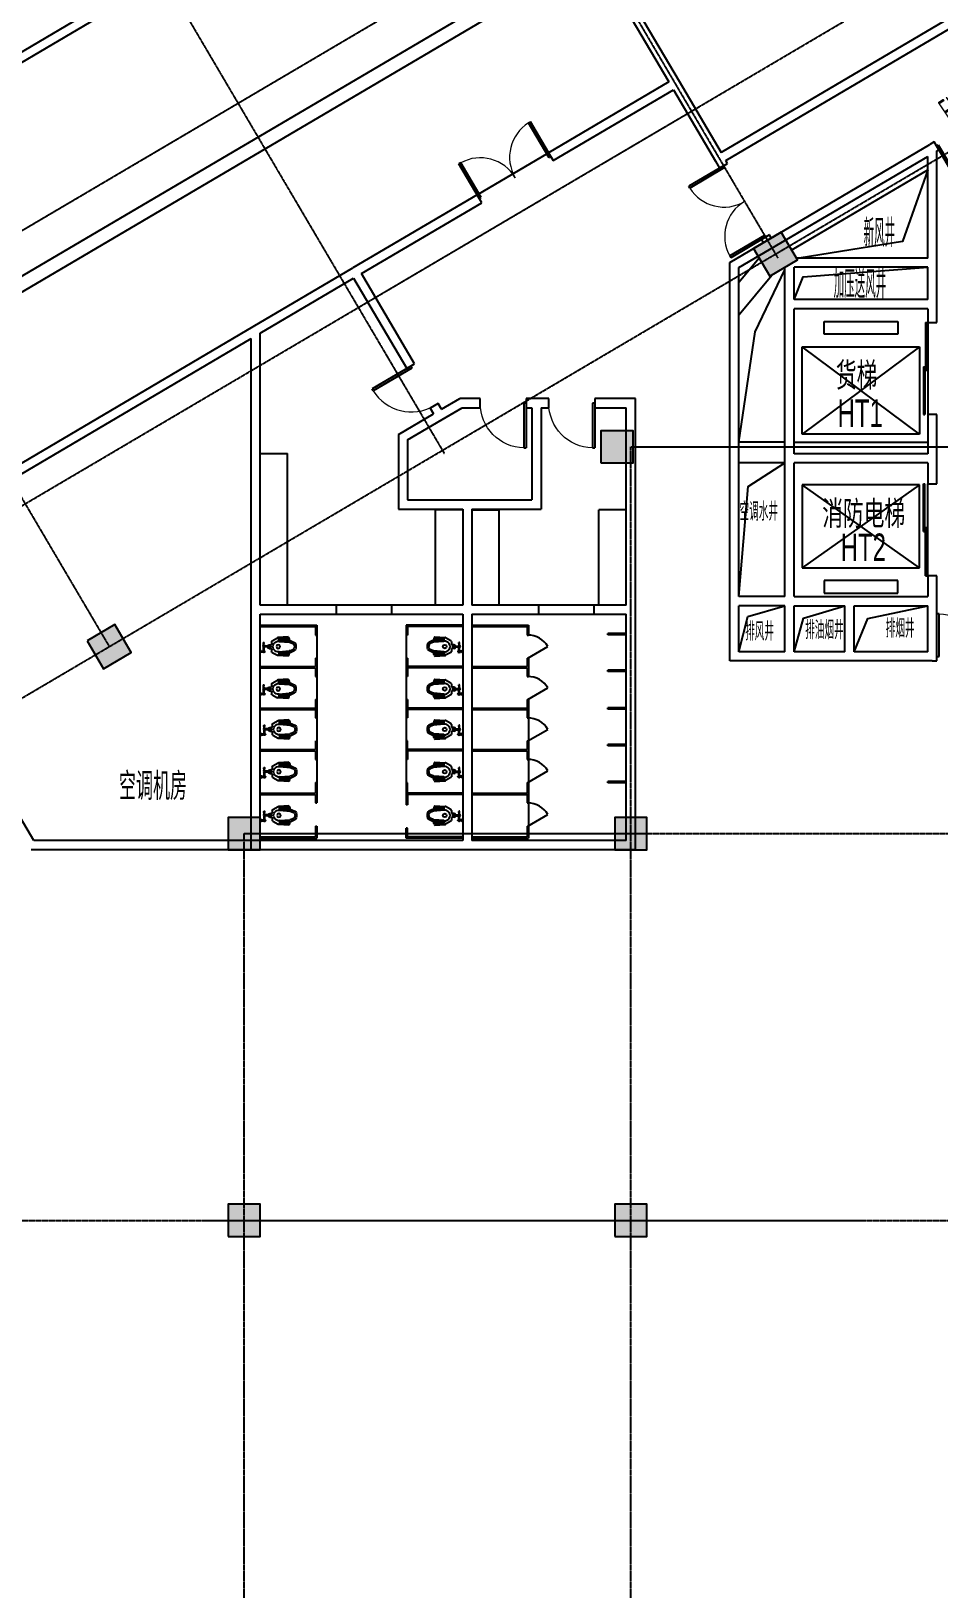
# Model space of a CAD drawing. Header units: metres. Extents: x -728143 to -282297, y 300383 to 505760.
# Drawn here: x -486837 to -467116, y 360524 to 394355 of the extents above; entities that cross this region are included whole.
import ezdxf
from ezdxf.enums import TextEntityAlignment as Align

# ---------------------------------------------------------------- set-up
doc = ezdxf.new("R2010")
doc.units = ezdxf.units.M
doc.linetypes.add('CENTER2', pattern=[2.541, 1.587, -0.318, 0.318, -0.318])
doc.linetypes.add('DASH', pattern=[0.35, 0.25, -0.1])
for name, color, linetype in [('11', 7, 'Continuous'), ('COLUMN', 2, 'Continuous'), ('DOTE', 251, 'CENTER2'), ('J-STAIR', 163, 'Continuous'), ('J-TEXT', 7, 'Continuous'), ('j-WINDOW_TEXT', 7, 'Continuous'), ('LVTRY', 6, 'Continuous'), ('LVTRY_WINDOW', 7, 'Continuous'), ('PUB_HATCH', 8, 'Continuous'), ('PUB_TEXT', 7, 'Continuous'), ('S-看线', 5, 'Continuous'), ('STAIR', 3, 'Continuous'), ('WALL', 2, 'Continuous'), ('WINDOW', 4, 'Continuous'), ('WINDOW_TEXT', 7, 'Continuous'), ('屋顶排水', 76, 'Continuous')]:
    doc.layers.add(name, color=color, linetype=linetype)
doc.styles.add('DIM_FONT', font='SIMHEI.TTF', dxfattribs={"width": 0.8})
doc.styles.add('HZ', font='rs', dxfattribs={"width": 0.8, "bigfont": 'hztxt'})
doc.styles.add('mobin', font='ros.shx', dxfattribs={"width": 0.55, "bigfont": 'hzdf2.shx'})
doc.styles.add('SIMPLEX', font='SIMPLEX.SHX')
doc.styles.add('探索者', font='tssdeng.shx', dxfattribs={"width": 0.65, "bigfont": 'tssdchn.shx'})

# ---------------------------------------------------------------- blocks, each defined once
blk = doc.blocks.new('_E118GRJ')
for p, q in [((0, 20), (1, 20)), ((0, -20), (0, 20)), ((10, 11), (10, -11)), ((10, 10), (45, 10)), ((45, 12), (45, -12)), ((88, 12), (88, -12)), ((93, 8), (88, 8)), ((93, 8), (93, -8)), ((93, 3), (98, 3)), ((98, 3), (98, -3)), ((237, -48), (237, 1)), ((247, 19), (363, 83)), ((597, 101), (375, 87)), ((393, 6), (393, 60)), ((401, 5), (616, -13)), ((403, 5), (403, 60)), ((413, 4), (413, 61)), ((423, 3), (423, 61)), ((433, 3), (433, 63)), ((443, 2), (443, 63)), ((453, 1), (453, 64)), ((463, 0), (463, 64)), ((472, -1), (472, 65)), ((482, -2), (482, 65)), ((492, -3), (492, 66)), ((502, -3), (502, 66)), ((512, -4), (512, 67)), ((522, -5), (522, 67)), ((532, -6), (532, 68)), ((542, -7), (542, 68)), ((552, -8), (552, 70)), ((562, -8), (562, 70)), ((572, -9), (572, 71)), ((582, -10), (582, 71)), ((592, -11), (592, 72)), ((602, -12), (602, 72)), ((613, 86), (625, 31)), ((625, 31), (729, -19)), ((0, -20), (1, -20)), ((10, -10), (45, -10)), ((62, -142), (58, -194)), ((59, -24), (59, -90)), ((72, -142), (76, -194)), ((75, -24), (75, -90)), ((187, -98), (84, -98)), ((187, -118), (84, -118)), ((93, -8), (88, -8)), ((93, -3), (98, -3)), ((187, -68), (217, -68)), ((187, -148), (217, -148)), ((237, -217), (237, -168)), ((247, -234), (363, -299)), ((597, -317), (375, -303)), ((393, -222), (393, -276)), ((401, -221), (624, -202)), ((403, -221), (403, -276)), ((413, -220), (413, -277)), ((423, -219), (423, -277)), ((433, -219), (433, -279)), ((443, -218), (443, -279)), ((453, -217), (453, -280)), ((463, -216), (463, -280)), ((472, -215), (472, -281)), ((482, -214), (482, -281)), ((492, -213), (492, -282)), ((502, -213), (502, -282)), ((512, -212), (512, -283)), ((522, -211), (522, -283)), ((532, -210), (532, -284)), ((542, -209), (542, -284)), ((552, -208), (552, -286)), ((562, -208), (562, -286)), ((572, -207), (572, -287)), ((582, -206), (582, -287)), ((592, -205), (592, -288)), ((602, -204), (602, -288)), ((613, -302), (625, -247)), ((624, -202), (700, -171)), ((625, -247), (729, -197)), ((631, -17), (700, -45))]:
    blk.add_line(p, q)
for centre, radius in [((67, -108), 20), ((67, -108), 6), ((382, -108), 40)]:
    blk.add_circle(centre, radius)
for centre, radius, start, end in [((1, 11), 9, 0, 90), ((67, -12), 32.5, 48.6927, 131.3073), ((257, 1), 20, 119.1589, 180), ((381, -108), 115, 80.2296, 279.7704), ((377, 57), 30, 93.7542, 119.1589), ((398, 60), 5, 0, 180), ((418, 61), 5, 0, 180), ((438, 63), 5, 0, 180), ((458, 64), 5, 0, 180), ((477, 65), 5, 0, 180), ((497, 66), 5, 0, 180), ((517, 67), 5, 0, 180), ((537, 68), 5, 0, 180), ((557, 70), 5, 0, 180), ((577, 71), 5, 0, 180), ((597, 72), 5, 0, 180), ((596, 84), 17, 6.5831, 85.5339), ((1, -11), 9, 270, 0), ((43, -29), 17.4, 19.9961, 80.5827), ((67, -53), 36.3, 72.7457, 107.2543), ((67, -133), 10, 137.6074, 238.5244), ((67, -100), 32, 252.3978, 287.6022), ((67, -103), 32, 251.8128, 288.1872), ((67, -189), 9.7, 207.3886, 332.6114), ((67, -133), 10, 301.4756, 42.3926), ((91, -29), 17.4, 99.4173, 160.0039), ((187, -108), 40, 90, 162.0339), ((187, -108), 40, 197.9661, 270), ((187, -108), 30, 202.9585, 157.0415), ((187, -108), 10, 272.2369, 87.7631), ((217, -48), 20, 270, 0), ((217, -168), 20, 0, 90), ((257, -217), 20, 180, 240.8411), ((377, -273), 30, 240.8411, 266.2458), ((398, -276), 5, 180, 0), ((418, -277), 5, 180, 0), ((438, -279), 5, 180, 0), ((458, -280), 5, 180, 0), ((477, -281), 5, 180, 0), ((497, -282), 5, 180, 0), ((517, -283), 5, 180, 0), ((537, -284), 5, 180, 0), ((557, -286), 5, 180, 0), ((577, -287), 5, 180, 0), ((597, -288), 5, 180, 0), ((596, -300), 17, 274.4661, 353.4169), ((612, -63), 50, 67.8301, 85.1148), ((681, -91), 50, 4.2073, 67.8301), ((681, -125), 50, 292.1699, 355.7927), ((708, -64), 50, 11.0214, 64.3559), ((708, -152), 50, 295.6441, 348.9786), ((453, -108), 279, 355.7927, 4.2073), ((483, -108), 279, 348.9786, 11.0214)]:
    blk.add_arc(centre, radius, start, end)
at = {"linetype": 'Continuous', "style": 'DIM_FONT', "width": 0.8, "flags": 9}
for tag in ['XSIZE', 'YSIZE']:
    blk.add_attdef(tag, (0, 0), '', height=0.5, dxfattribs=at)
blk = doc.blocks.new('_DBLK')
blk.add_line((-0.5, 0), (0, -0.866))
blk.add_arc((-0.5, 0), 1, 300, 0)
at = {"layer": 'WINDOW_TEXT', "style": 'SIMPLEX', "flags": 9}
blk.add_attdef('A', text='', height=1, dxfattribs=at).set_placement((0, 1.5), align=Align.MIDDLE)
blk = doc.blocks.new('$DorLib2D$00000002')
at = {"color": 0}
for p, q in [((-0.5, 0), (-0.5, 0.4875)), ((-0.475, 0.4875), (-0.5, 0.4875)), ((-0.475, 0), (-0.475, 0.4875)), ((0.475, 0), (0.475, 0.4875)), ((0.475, 0.4875), (0.5, 0.4875)), ((0.5, 0), (0.5, 0.4875)), ((-0.5, 0), (-0.475, 0)), ((0.5, 0), (0.475, 0))]:
    blk.add_line(p, q, dxfattribs=at)
at = {"color": 0, "lineweight": 13}
for centre, start, end in [((-0.4875, 0), 0, 88.53072), ((0.4875, 0), 91.46928, 180)]:
    blk.add_arc(centre, 0.4875, start, end, dxfattribs=at)
blk = doc.blocks.new('$TCHSYS$LDOR12D')
for p, q in [((-0.02, 0.958), (0.5, 0.958)), ((-0.02, 0.958), (-0.02, 0.792)), ((0.5, 0.958), (0.5, 0.792)), ((-0.5, 0.75), (-0.5, 0.583)), ((-0.5, 0.75), (0.02, 0.75)), ((-0.02, 0.792), (0.5, 0.792)), ((0.02, 0.583), (0.02, 0.75)), ((-0.5, 0.583), (0.02, 0.583)), ((-0.5, 0.5), (0.5, 0.5))]:
    blk.add_line(p, q)
blk = doc.blocks.new('$DorLib2D$00000001')
for p, q in [((0.45, 0.975), (0.5, 0.975)), ((0.45, 0), (0.45, 0.975)), ((0.5, 0), (0.5, 0.975)), ((0.5, 0), (0.45, 0))]:
    blk.add_line(p, q)
at = {"lineweight": 13}
blk.add_arc((0.475, 0), 0.975, 91.4693, 180, dxfattribs=at)
blk = doc.blocks.new('_FZH')
blk.add_lwpolyline([(-0.5, -0.5), (0.5, -0.5), (0.5, 0.5), (-0.5, 0.5)], close=True)
at = {"layer": 'PUB_HATCH'}
blk.add_solid([(-0.5, -0.5), (0.5, -0.5), (-0.5, 0.5), (0.5, 0.5)], dxfattribs=at)

msp = doc.modelspace()

# ---------------------------------------------------------------- linework, layer by layer
at = {"color": 4, "ltscale": 4, "extrusion": (-1.1827e-23, -1.32164e-09, 1)}
msp.add_line((-512822, 378724, 0), (-465732, 406463, 0), dxfattribs=at)
at = {"ltscale": 4, "extrusion": (-1.1827e-23, -1.32164e-09, 1)}
msp.add_line((-512892, 378451, 0), (-465698, 406251, 0), dxfattribs=at)
at = {"layer": '11', "ltscale": 4, "extrusion": (-1.1827e-23, -1.32164e-09, 1)}
msp.add_line((-477147, 390802, 0), (-475596, 391716, 0), dxfattribs=at)
at = {"layer": 'DOTE', "extrusion": (-1.1827e-23, -1.32164e-09, 1)}
for p, q in [((-496120, 432728, 0), (-470613, 389426, 0)), ((-503358, 428465, 0), (-477865, 385188, 0)), ((-510595, 424202, 0), (-485140, 380988, 0)), ((-578608, 336084, 0), (-465168, 402907, 0)), ((-575994, 331647, 0), (-465524, 396721, 0)), ((-574167, 328545, 0), (-463697, 393619, 0)), ((-473809, 312844, 0), (-473809, 385327, 0)), ((-473809, 385327, 0), (-431809, 385327, 0)), ((-482209, 312844, 0), (-482209, 376927, 0)), ((-482209, 376927, 0), (-398209, 376927, 0)), ((-506293, 368527, 0), (-321459, 368527, 0))]:
    msp.add_line(p, q, dxfattribs=at)
at = {"layer": 'J-STAIR', "ltscale": 4, "extrusion": (-1.1827e-23, -1.32164e-09, 1)}
msp.add_line((-470259, 385427, 0), (-467359, 385427, 0), dxfattribs=at)
at = {"layer": 'LVTRY', "extrusion": (-1.1827e-23, -1.32164e-09, 1)}
for p, q in [((-481859, 385183, 0), (-481268, 385183, 0)), ((-481268, 381892, 0), (-481268, 385183, 0)), ((-478051, 381892, 0), (-478051, 383960, 0)), ((-477459, 383960, 0), (-478051, 383960, 0)), ((-477259, 383960, 0), (-476668, 383960, 0)), ((-476668, 381892, 0), (-476668, 383960, 0)), ((-474501, 381892, 0), (-474501, 383960, 0)), ((-473909, 383960, 0), (-474501, 383960, 0)), ((-481859, 381455, 0), (-480659, 381455, 0)), ((-481859, 381455, 0), (-480629, 381455, 0)), ((-481859, 381425, 0), (-480659, 381425, 0)), ((-481859, 381425, 0), (-480659, 381425, 0)), ((-480659, 381425, 0), (-480659, 381240, 0)), ((-480629, 381455, 0), (-480629, 379625, 0)), ((-480629, 381455, 0), (-480629, 381240, 0)), ((-478689, 381455, 0), (-478689, 381240, 0)), ((-477459, 381455, 0), (-478689, 381455, 0)), ((-478689, 381455, 0), (-478689, 379625, 0)), ((-477459, 381455, 0), (-478659, 381455, 0)), ((-478659, 381425, 0), (-478659, 381240, 0)), ((-477459, 381425, 0), (-478659, 381425, 0)), ((-477459, 381425, 0), (-478659, 381425, 0)), ((-477259, 381455, 0), (-476029, 381455, 0)), ((-477259, 381455, 0), (-476059, 381455, 0)), ((-477259, 381425, 0), (-476059, 381425, 0)), ((-477259, 381425, 0), (-476059, 381425, 0)), ((-476059, 381425, 0), (-476059, 381240, 0)), ((-476029, 381455, 0), (-476029, 381240, 0)), ((-480659, 381240, 0), (-480629, 381240, 0)), ((-478659, 381240, 0), (-478689, 381240, 0)), ((-476059, 381240, 0), (-476029, 381240, 0)), ((-480659, 380740, 0), (-480659, 380555, 0)), ((-480659, 380740, 0), (-480629, 380740, 0)), ((-480629, 380740, 0), (-480629, 380340, 0)), ((-478689, 380740, 0), (-478689, 380340, 0)), ((-478659, 380740, 0), (-478689, 380740, 0)), ((-478659, 380740, 0), (-478659, 380555, 0)), ((-476059, 380740, 0), (-476029, 380740, 0)), ((-476059, 380740, 0), (-476059, 380555, 0)), ((-476029, 380740, 0), (-476029, 380340, 0)), ((-481859, 380555, 0), (-480659, 380555, 0)), ((-481859, 380525, 0), (-480659, 380525, 0)), ((-480659, 380525, 0), (-480659, 380340, 0)), ((-480659, 380340, 0), (-480629, 380340, 0)), ((-478659, 380340, 0), (-478689, 380340, 0)), ((-477459, 380555, 0), (-478659, 380555, 0)), ((-478659, 380525, 0), (-478659, 380340, 0)), ((-477459, 380525, 0), (-478659, 380525, 0)), ((-477259, 380555, 0), (-476059, 380555, 0)), ((-477259, 380525, 0), (-476059, 380525, 0)), ((-476059, 380525, 0), (-476059, 380340, 0)), ((-476059, 380340, 0), (-476029, 380340, 0)), ((-481859, 379655, 0), (-480629, 379655, 0)), ((-481859, 379625, 0), (-480659, 379625, 0)), ((-480659, 379840, 0), (-480659, 379655, 0)), ((-480659, 379840, 0), (-480629, 379840, 0)), ((-480659, 379625, 0), (-480659, 379440, 0)), ((-480629, 379655, 0), (-480629, 377777, 0)), ((-480629, 379655, 0), (-480629, 379440, 0)), ((-478659, 379840, 0), (-478689, 379840, 0)), ((-478689, 379655, 0), (-478689, 379440, 0)), ((-477459, 379655, 0), (-478689, 379655, 0)), ((-478689, 379655, 0), (-478689, 377777, 0)), ((-478659, 379840, 0), (-478659, 379655, 0)), ((-478659, 379625, 0), (-478659, 379440, 0)), ((-477459, 379625, 0), (-478659, 379625, 0)), ((-477259, 379655, 0), (-476029, 379655, 0)), ((-477259, 379625, 0), (-476059, 379625, 0)), ((-476059, 379840, 0), (-476029, 379840, 0)), ((-476059, 379840, 0), (-476059, 379655, 0)), ((-476059, 379625, 0), (-476059, 379440, 0)), ((-476029, 379840, 0), (-476029, 379655, 0)), ((-476029, 379655, 0), (-476029, 379440, 0)), ((-476029, 379655, 0), (-476029, 377777, 0)), ((-480659, 379440, 0), (-480629, 379440, 0)), ((-478659, 379440, 0), (-478689, 379440, 0)), ((-476059, 379440, 0), (-476029, 379440, 0)), ((-480659, 378940, 0), (-480659, 378755, 0)), ((-480629, 378940, 0), (-480629, 378540, 0)), ((-478659, 378940, 0), (-478689, 378940, 0)), ((-478659, 378755, 0), (-478659, 378940, 0)), ((-476059, 378940, 0), (-476029, 378940, 0)), ((-476059, 378940, 0), (-476059, 378755, 0)), ((-476029, 378940, 0), (-476029, 378540, 0)), ((-481859, 378755, 0), (-480659, 378755, 0)), ((-481859, 378725, 0), (-480659, 378725, 0)), ((-480659, 378725, 0), (-480659, 378540, 0)), ((-477459, 378755, 0), (-478659, 378755, 0)), ((-477459, 378725, 0), (-478659, 378725, 0)), ((-478659, 378725, 0), (-478659, 378540, 0)), ((-477259, 378755, 0), (-476059, 378755, 0)), ((-477259, 378725, 0), (-476059, 378725, 0)), ((-476059, 378725, 0), (-476059, 378540, 0)), ((-476029, 378707, 0), (-476029, 376828, 0)), ((-480659, 378540, 0), (-480629, 378540, 0)), ((-478659, 378540, 0), (-478689, 378540, 0)), ((-476059, 378540, 0), (-476029, 378540, 0)), ((-480659, 378040, 0), (-480659, 377807, 0)), ((-480659, 378040, 0), (-480629, 378040, 0)), ((-478659, 378030, 0), (-478689, 378030, 0)), ((-478659, 377807, 0), (-478659, 378030, 0)), ((-476059, 378040, 0), (-476029, 378040, 0)), ((-476059, 378040, 0), (-476059, 377807, 0)), ((-476029, 377992, 0), (-476029, 377592, 0)), ((-481859, 377807, 0), (-480659, 377807, 0)), ((-481859, 377777, 0), (-480659, 377777, 0)), ((-480659, 377777, 0), (-480659, 377592, 0)), ((-480659, 377592, 0), (-480629, 377592, 0)), ((-480629, 377777, 0), (-480629, 377592, 0)), ((-477459, 377777, 0), (-478689, 377777, 0)), ((-478689, 377777, 0), (-478689, 377552, 0)), ((-477459, 377807, 0), (-478659, 377807, 0)), ((-478659, 377777, 0), (-478659, 377552, 0)), ((-477259, 377807, 0), (-476059, 377807, 0)), ((-477259, 377777, 0), (-476029, 377777, 0)), ((-476059, 377777, 0), (-476059, 377592, 0)), ((-476059, 377592, 0), (-476029, 377592, 0)), ((-478659, 377552, 0), (-478689, 377552, 0)), ((-480659, 377092, 0), (-480659, 376859, 0)), ((-480659, 377092, 0), (-480629, 377092, 0)), ((-480629, 377092, 0), (-480629, 376828, 0)), ((-478659, 377044, 0), (-478689, 377044, 0)), ((-478689, 376828, 0), (-478689, 377044, 0)), ((-478659, 376859, 0), (-478659, 377044, 0)), ((-476059, 377092, 0), (-476029, 377092, 0)), ((-476059, 377092, 0), (-476059, 376859, 0)), ((-481859, 376859, 0), (-480659, 376859, 0)), ((-481859, 376828, 0), (-480629, 376828, 0)), ((-477459, 376828, 0), (-478689, 376828, 0)), ((-477459, 376859, 0), (-478659, 376859, 0)), ((-477259, 376859, 0), (-476059, 376859, 0)), ((-477259, 376828, 0), (-476029, 376828, 0))]:
    msp.add_line(p, q, dxfattribs=at)
at = {"layer": 'LVTRY', "linetype": 'ByBlock', "extrusion": (-1.1827e-23, -1.32164e-09, 1)}
for p, q in [((-473909, 381276, 0), (-474309, 381276, 0)), ((-474309, 381246, 0), (-474309, 381276, 0)), ((-473909, 381276, 0), (-474309, 381276, 0)), ((-474309, 381246, 0), (-474309, 381276, 0)), ((-473909, 381246, 0), (-474309, 381246, 0)), ((-473909, 381246, 0), (-474309, 381246, 0)), ((-473909, 380476, 0), (-474309, 380476, 0)), ((-474309, 380446, 0), (-474309, 380476, 0)), ((-473909, 380476, 0), (-474309, 380476, 0)), ((-474309, 380446, 0), (-474309, 380476, 0)), ((-473909, 380446, 0), (-474309, 380446, 0)), ((-473909, 380446, 0), (-474309, 380446, 0)), ((-473909, 379661, 0), (-474309, 379661, 0)), ((-474309, 379631, 0), (-474309, 379661, 0)), ((-473909, 379631, 0), (-474309, 379631, 0)), ((-473909, 378861, 0), (-474309, 378861, 0)), ((-474309, 378831, 0), (-474309, 378861, 0)), ((-473909, 378861, 0), (-474309, 378861, 0)), ((-474309, 378831, 0), (-474309, 378861, 0)), ((-473909, 378831, 0), (-474309, 378831, 0)), ((-473909, 378831, 0), (-474309, 378831, 0)), ((-473909, 378061, 0), (-474309, 378061, 0)), ((-474309, 378031, 0), (-474309, 378061, 0)), ((-473909, 378061, 0), (-474309, 378061, 0)), ((-474309, 378031, 0), (-474309, 378061, 0)), ((-473909, 378031, 0), (-474309, 378031, 0)), ((-473909, 378031, 0), (-474309, 378031, 0))]:
    msp.add_line(p, q, dxfattribs=at)
at = {"layer": 'S-看线', "ltscale": 4, "extrusion": (-1.1827e-23, -1.32164e-09, 1)}
for p, q in [((-470312, 389606, 0), (-467359, 391345, 0)), ((-471459, 388902, 0), (-471023, 389433, 0)), ((-471454, 388200, 0), (-470748, 389059, 0)), ((-470459, 385427, 0), (-471459, 385427, 0)), ((-470259, 385427, 0), (-467359, 385427, 0)), ((-470459, 384977, 0), (-471459, 384977, 0))]:
    msp.add_line(p, q, dxfattribs=at)
at = {"layer": 'S-看线', "ltscale": 4, "extrusion": (-1.1827e-23, -1.32164e-09, 1), "elevation": 0}
for points in [[(-467359, 391345), (-467903, 389789), (-470149, 389427)], [(-471459, 385427), (-471109, 387823), (-470459, 389171)], [(-470259, 388527), (-470064, 389021), (-467359, 389227)], [(-471459, 382077), (-471256, 384464), (-470459, 384977)], [(-471459, 380877), (-471265, 381640), (-470459, 381877)], [(-470259, 380877), (-470060, 381609), (-469159, 381877)], [(-468959, 380877), (-468659, 381598), (-467359, 381877)]]:
    msp.add_lwpolyline(points, dxfattribs=at)
at = {"layer": 'STAIR', "extrusion": (-1.1827e-23, -1.32164e-09, 1)}
for p, q in [((-469609, 387777, 0), (-469609, 388052, 0)), ((-469609, 388052, 0), (-468009, 388052, 0)), ((-468009, 388052, 0), (-468009, 387777, 0)), ((-468009, 387777, 0), (-469609, 387777, 0)), ((-470084, 385602, 0), (-470084, 387502, 0)), ((-470084, 387502, 0), (-467534, 387502, 0)), ((-467534, 387502, 0), (-470084, 385602, 0)), ((-467534, 385602, 0), (-470084, 387502, 0)), ((-467534, 387502, 0), (-467534, 385602, 0)), ((-467534, 385602, 0), (-470084, 385602, 0)), ((-467534, 384502, 0), (-470084, 384502, 0)), ((-470084, 384502, 0), (-470084, 382702, 0)), ((-467534, 382702, 0), (-470084, 384502, 0)), ((-467534, 384502, 0), (-470084, 382702, 0)), ((-467534, 382702, 0), (-467534, 384502, 0)), ((-470084, 382702, 0), (-467534, 382702, 0)), ((-468009, 382427, 0), (-469609, 382427, 0)), ((-469609, 382427, 0), (-469609, 382152, 0)), ((-468009, 382152, 0), (-468009, 382427, 0)), ((-469609, 382152, 0), (-468009, 382152, 0))]:
    msp.add_line(p, q, dxfattribs=at)
at = {"layer": 'WALL', "extrusion": (-1.1827e-23, -1.32164e-09, 1)}
for p, q in [((-474608, 396011, 0), (-472984, 393255, 0)), ((-474334, 395940, 0), (-472761, 393270, 0)), ((-465730, 395323, 0), (-471847, 391719, 0)), ((-471746, 391547, 0), (-465628, 395150, 0)), ((-472984, 393255, 0), (-475596, 391716, 0)), ((-472761, 393270, 0), (-471847, 391719, 0)), ((-475495, 391544, 0), (-472882, 393082, 0)), ((-472882, 393082, 0), (-471969, 391531, 0)), ((-471659, 389334, 0), (-467310, 391896, 0)), ((-467220, 391950, 0), (-467310, 391896, 0)), ((-467118, 391777, 0), (-467220, 391950, 0)), ((-467159, 391753, 0), (-467118, 391777, 0)), ((-475596, 391716, 0), (-475495, 391544, 0)), ((-471969, 391531, 0), (-471880, 391381, 0)), ((-471880, 391381, 0), (-471708, 391482, 0)), ((-471708, 391482, 0), (-471746, 391547, 0)), ((-471459, 389220, 0), (-467359, 391635, 0)), ((-467359, 389427, 0), (-467359, 391635, 0)), ((-467159, 389327, 0), (-467159, 391753, 0)), ((-477147, 390802, 0), (-479846, 389213, 0)), ((-477046, 390630, 0), (-477147, 390802, 0)), ((-479658, 389091, 0), (-477046, 390630, 0)), ((-470794, 389931, 0), (-470966, 389830, 0)), ((-470966, 389830, 0), (-470928, 389765, 0)), ((-470756, 389867, 0), (-470794, 389931, 0)), ((-467359, 389427, 0), (-470207, 389427, 0)), ((-482010, 387938, 0), (-479846, 389213, 0)), ((-478505, 387133, 0), (-479658, 389091, 0)), ((-471659, 381977, 0), (-471659, 389334, 0)), ((-471459, 382077, 0), (-471459, 389220, 0)), ((-470459, 388427, 0), (-470459, 389229, 0)), ((-470259, 388527, 0), (-470259, 389227, 0)), ((-467359, 389227, 0), (-470259, 389227, 0)), ((-467359, 388527, 0), (-467359, 389227, 0)), ((-467159, 388427, 0), (-467159, 389327, 0)), ((-481859, 387794, 0), (-479830, 388990, 0)), ((-479830, 388990, 0), (-478677, 387031, 0)), ((-470459, 385077, 0), (-470459, 388427, 0)), ((-467359, 388527, 0), (-470259, 388527, 0)), ((-467159, 388027, 0), (-467159, 388427, 0)), ((-467359, 388327, 0), (-470259, 388327, 0)), ((-470259, 385177, 0), (-470259, 388327, 0)), ((-467359, 388327, 0), (-467359, 388027, 0)), ((-490518, 382926, 0), (-482010, 387938, 0)), ((-481859, 381892, 0), (-481859, 387794, 0)), ((-467359, 388027, 0), (-467159, 388027, 0)), ((-490330, 382805, 0), (-482059, 387677, 0)), ((-482059, 381792, 0), (-482059, 387677, 0)), ((-478677, 387031, 0), (-478505, 387133, 0)), ((-477922, 386144, 0), (-477526, 386377, 0)), ((-477081, 386377, 0), (-477526, 386377, 0)), ((-477081, 386177, 0), (-477081, 386377, 0)), ((-475859, 386377, 0), (-476081, 386377, 0)), ((-476081, 386377, 0), (-476081, 386177, 0)), ((-475592, 386377, 0), (-475859, 386377, 0)), ((-475592, 386177, 0), (-475592, 386377, 0)), ((-473709, 386377, 0), (-474592, 386377, 0)), ((-474592, 386377, 0), (-474592, 386177, 0)), ((-473709, 381792, 0), (-473709, 386377, 0)), ((-478859, 385592, 0), (-478094, 386042, 0)), ((-477997, 386271, 0), (-478169, 386170, 0)), ((-478169, 386170, 0), (-478094, 386042, 0)), ((-477922, 386144, 0), (-477997, 386271, 0)), ((-477907, 385921, 0), (-477472, 386177, 0)), ((-477472, 386177, 0), (-477081, 386177, 0)), ((-476081, 386177, 0), (-475959, 386177, 0)), ((-475959, 386177, 0), (-475959, 384177, 0)), ((-475759, 386177, 0), (-475759, 383977, 0)), ((-475759, 386177, 0), (-475592, 386177, 0)), ((-474592, 386177, 0), (-473909, 386177, 0)), ((-473909, 381892, 0), (-473909, 386177, 0)), ((-467159, 386027, 0), (-467359, 386027, 0)), ((-467359, 386027, 0), (-467359, 385177, 0)), ((-467159, 385077, 0), (-467159, 386027, 0)), ((-478659, 385477, 0), (-477907, 385921, 0)), ((-478859, 385592, 0), (-478859, 383977, 0)), ((-478659, 385477, 0), (-478659, 384177, 0)), ((-470459, 382077, 0), (-470459, 385077, 0)), ((-467359, 385177, 0), (-470259, 385177, 0)), ((-467159, 384527, 0), (-467159, 385077, 0)), ((-467359, 384977, 0), (-470259, 384977, 0)), ((-470259, 382077, 0), (-470259, 384977, 0)), ((-467359, 384977, 0), (-467359, 384527, 0)), ((-467359, 384527, 0), (-467159, 384527, 0)), ((-478659, 384177, 0), (-477359, 384177, 0)), ((-477359, 384177, 0), (-475959, 384177, 0)), ((-478859, 383977, 0), (-477459, 383977, 0)), ((-477459, 383977, 0), (-477459, 381892, 0)), ((-477259, 383977, 0), (-477259, 381892, 0)), ((-477259, 383977, 0), (-475759, 383977, 0)), ((-467159, 382527, 0), (-467359, 382527, 0)), ((-467359, 382527, 0), (-467359, 382077, 0)), ((-467159, 381977, 0), (-467159, 382527, 0)), ((-471659, 380677, 0), (-471659, 381977, 0)), ((-470459, 382077, 0), (-471459, 382077, 0)), ((-470259, 382077, 0), (-469059, 382077, 0)), ((-469059, 382077, 0), (-467359, 382077, 0)), ((-467159, 380877, 0), (-467159, 381977, 0)), ((-482059, 376577, 0), (-482059, 381792, 0)), ((-480206, 381892, 0), (-481859, 381892, 0)), ((-481859, 376577, 0), (-481859, 381692, 0)), ((-481859, 381692, 0), (-480206, 381692, 0)), ((-480206, 381692, 0), (-480206, 381892, 0)), ((-477459, 381892, 0), (-479006, 381892, 0)), ((-479006, 381892, 0), (-479006, 381692, 0)), ((-479006, 381692, 0), (-477459, 381692, 0)), ((-477459, 381692, 0), (-477459, 376777, 0)), ((-475809, 381892, 0), (-477259, 381892, 0)), ((-477259, 381692, 0), (-475809, 381692, 0)), ((-477259, 381692, 0), (-477259, 376777, 0)), ((-475809, 381692, 0), (-475809, 381892, 0)), ((-473909, 381892, 0), (-474609, 381892, 0)), ((-474609, 381892, 0), (-474609, 381692, 0)), ((-474609, 381692, 0), (-473909, 381692, 0)), ((-473909, 376777, 0), (-473909, 381692, 0)), ((-473709, 376577, 0), (-473709, 381792, 0)), ((-470459, 381877, 0), (-471459, 381877, 0)), ((-471459, 380877, 0), (-471459, 381877, 0)), ((-470459, 380877, 0), (-470459, 381877, 0)), ((-470259, 380877, 0), (-470259, 381877, 0)), ((-470259, 381877, 0), (-469159, 381877, 0)), ((-469159, 380877, 0), (-469159, 381877, 0)), ((-468959, 380877, 0), (-468959, 381877, 0)), ((-468959, 381877, 0), (-467359, 381877, 0)), ((-467359, 380877, 0), (-467359, 381877, 0)), ((-470359, 380677, 0), (-471659, 380677, 0)), ((-470459, 380877, 0), (-471459, 380877, 0)), ((-469059, 380677, 0), (-470359, 380677, 0)), ((-469159, 380877, 0), (-470259, 380877, 0)), ((-467259, 380677, 0), (-469059, 380677, 0)), ((-467359, 380877, 0), (-468959, 380877, 0)), ((-467259, 380677, 0), (-467159, 380677, 0)), ((-467159, 380677, 0), (-467159, 380877, 0)), ((-486780, 376777, 0), (-488604, 379874, 0)), ((-477359, 376577, 0), (-486837, 376577, 0)), ((-477459, 376777, 0), (-486780, 376777, 0)), ((-482059, 376577, 0), (-481859, 376577, 0)), ((-473709, 376577, 0), (-477359, 376577, 0)), ((-473909, 376777, 0), (-477259, 376777, 0))]:
    msp.add_line(p, q, dxfattribs=at)
at = {"layer": 'WINDOW', "linetype": 'DASH', "extrusion": (-1.1827e-23, -1.32164e-09, 1)}
for p, q in [((-479006, 381892, 0), (-480206, 381892, 0)), ((-480206, 381692, 0), (-479006, 381692, 0)), ((-474609, 381892, 0), (-475809, 381892, 0)), ((-475809, 381692, 0), (-474609, 381692, 0))]:
    msp.add_line(p, q, dxfattribs=at)
at = {"layer": '屋顶排水', "ltscale": 4, "extrusion": (-1.1827e-23, -1.32164e-09, 1)}
for p, q in [((-496947, 383200, 0), (-465024, 402005, 0)), ((-496536, 383094, 0), (-464973, 401686, 0))]:
    msp.add_line(p, q, dxfattribs=at)
at = {"layer": '屋顶排水', "ltscale": 4, "extrusion": (-1.1827e-23, -1.32164e-09, 1), "elevation": 0}
for points in [[(-576069, 368568), (-563187, 376156), (-564380, 378181), (-561882, 379653), (-560689, 377628), (-505286, 410263), (-506479, 412288), (-503980, 413760), (-502788, 411735), (-469658, 431251)], [(-469658, 431251), (-456283, 428286), (-455774, 430580), (-452943, 429952), (-453452, 427658), (-415278, 419196), (-414770, 421490), (-411939, 420862), (-412447, 418568), (-358116, 406524), (-357608, 408818), (-354532, 408136), (-355041, 405842), (-306254, 395027), (-309662, 365111)], [(-575658, 368462), (-562777, 376050), (-563969, 378075), (-561988, 379242), (-560795, 377217), (-504876, 410157), (-506068, 412182), (-504087, 413349), (-502894, 411324), (-469607, 430932)]]:
    msp.add_lwpolyline(points, dxfattribs=at)

# ---------------------------------------------------------------- block references
at = {"layer": 'COLUMN', "extrusion": (-1.1827e-23, -1.32164e-09, 1)}
for p, xscale, yscale, zscale, rotation in [((-470664, 389514, 0), 700.0000000002674, 700.0000000004657, 700.0000000002674, 300.5006742856739), ((-474109, 385327, 0), 700, 700.0000000004657, 700.0000000004657, 359.9999999999619), ((-485140, 380988, 0), 699.999999999465, 699.9999999995343, 699.9999999995584, 300.5006742857126), ((-482209, 376927, 0), 700, 700.0000000004657, 700.0000000004657, 359.9999999999619), ((-473809, 376927, 0), 700, 700.0000000004657, 700.0000000004657, 359.9999999999619)]:
    msp.add_blockref('_FZH', p, dxfattribs=dict(at, xscale=xscale, yscale=yscale, zscale=zscale, rotation=rotation))
at = {"layer": 'COLUMN', "extrusion": (-1.1827e-23, -1.32164e-09, 1), "yscale": 700, "zscale": 700}
for p, xscale in [((-482209, 368527, 0), 700), ((-473809, 368527, 0), 700.0000000004657)]:
    msp.add_blockref('_FZH', p, dxfattribs=dict(at, xscale=xscale))
at = {"layer": 'LVTRY', "lineweight": 0, "extrusion": (-1.1827e-23, -1.32164e-09, 1), "xscale": -1, "rotation": 180.0003466587808}
for p in [(-481850, 380882, 0), (-481850, 379962, 0), (-481836, 379082, 0), (-481836, 378162, 0), (-481836, 377214, 0)]:
    msp.add_blockref('_E118GRJ', p, dxfattribs=at)
at = {"layer": 'LVTRY', "lineweight": 0, "extrusion": (-1.1827e-23, -1.32164e-09, 1), "rotation": 179.9996533678996}
for p in [(-477469, 380882, 0), (-477469, 379962, 0), (-477469, 379082, 0), (-477469, 378162, 0), (-477469, 377214, 0)]:
    msp.add_blockref('_E118GRJ', p, dxfattribs=at)
at = {"layer": 'LVTRY_WINDOW', "extrusion": (-1.1827e-23, -1.32164e-09, 1), "xscale": 499.9999999998367, "yscale": 500, "zscale": 499.9999999999999, "rotation": 89.99965337357588}
for p in [(-476044, 380990, 0), (-476044, 380090, 0), (-476044, 379190, 0), (-476044, 378290, 0), (-476044, 377342, 0)]:
    msp.add_blockref('_DBLK', p, dxfattribs=at)
at = {"layer": 'WINDOW', "extrusion": (-1.1827e-23, -1.32164e-09, 1)}
for name, p, xscale, yscale, zscale, rotation in [('$DorLib2D$00000002', (-466394, 392320, 0), -1800.000000000069, -1800, -1800, 30.50067428568798), ('$DorLib2D$00000002', (-476321, 391173, 0), 1799.999999999969, 1800, 1800, 30.50067428568989), ('$DorLib2D$00000002', (-471337, 390656, 0), -1800.000000000155, -1800, -1800, 300.5006742857036), ('$TCHSYS$LDOR12D', (-467259, 387027, 0), -2000, 200, -2000, 90.00000000016011), ('$DorLib2D$00000001', (-478337, 386651, 0), -1000.000000000065, -1000, -1000, 300.5006742856957), ('$TCHSYS$LDOR12D', (-467259, 383527, 0), 2000, 200, 2000, 90.00000000017009)]:
    msp.add_blockref(name, p, dxfattribs=dict(at, xscale=xscale, yscale=yscale, zscale=zscale, rotation=rotation))
for name, p, xscale, yscale, zscale in [('$DorLib2D$00000001', (-476581, 386277, 0), 1000, -1000, 1000), ('$DorLib2D$00000001', (-475092, 386277, 0), 1000, -1000, 1000), ('$DorLib2D$00000002', (-466209, 380777, 0), -1900, 1900, -1900)]:
    msp.add_blockref(name, p, dxfattribs=dict(at, xscale=xscale, yscale=yscale, zscale=zscale))

# ---------------------------------------------------------------- texts
at = {"layer": 'J-TEXT', "extrusion": (-1.1827e-23, -1.32164e-09, 1), "style": 'mobin'}
for s, height, width, p in [('新风井', 600, 0.4, (-468751, 389670, 0)), ('加压送风井', 600, 0.4, (-469401, 388556, 0)), ('HT1', 600, 0.65, (-469317, 385756, 0)), ('空调水井', 400, 0.55, (-471446, 383722, 0)), ('HT2', 600, 0.65, (-469250, 382845, 0)), ('排烟井', 400, 0.55, (-468271, 381185, 0)), ('排烟井', 400, 0.55, (-468271, 381185, 0)), ('排风井', 400, 0.55, (-471325, 381119, 0)), ('排风井', 400, 0.55, (-471325, 381119, 0)), ('排油烟井', 400, 0.55, (-470021, 381150, 0)), ('排油烟井', 400, 0.55, (-470021, 381150, 0)), ('空调机房', 600, 0.65, (-484930, 377656, 0))]:
    msp.add_text(s, height=height, dxfattribs=dict(at, width=width)).set_placement(p)
at = {"layer": 'j-WINDOW_TEXT', "color": 150, "extrusion": (-1.1827e-23, -1.32164e-09, 1), "style": '探索者', "width": 0.5}
msp.add_text('FM甲', height=600, rotation=33.8661, dxfattribs=at).set_placement((-466835, 392290, 0))
at = {"layer": 'PUB_TEXT', "extrusion": (-1.1827e-23, -1.32164e-09, 1), "style": 'HZ', "width": 0.75}
msp.add_text('货梯', height=600, dxfattribs=at).set_placement((-469353, 386568, 0))
at = {"layer": 'PUB_TEXT', "color": 1, "extrusion": (-1.1827e-23, -1.32164e-09, 1), "style": 'HZ', "width": 0.75}
msp.add_text('消防电梯', height=600, dxfattribs=at).set_placement((-469649, 383564, 0))

doc.saveas('drawing.dxf')
